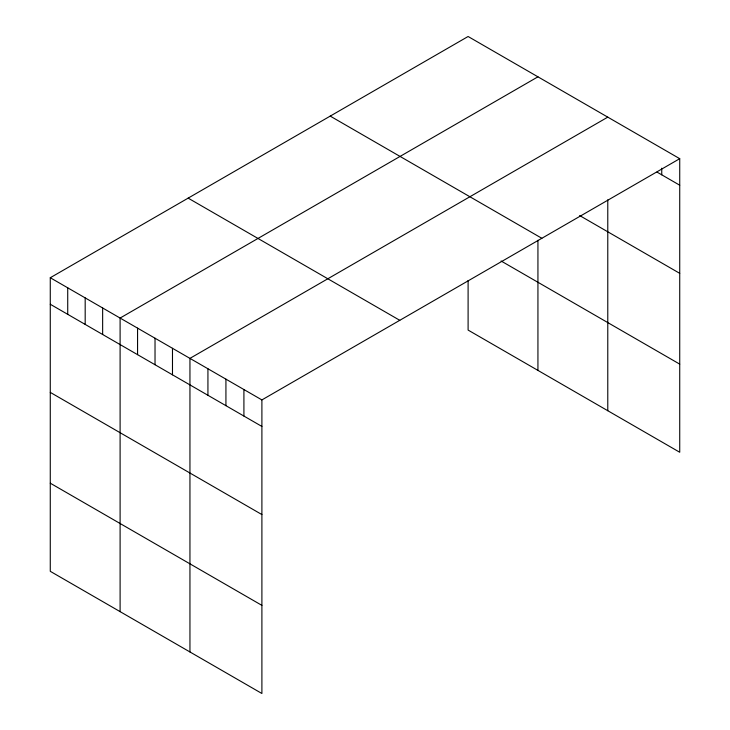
<?xml version="1.0" encoding="UTF-8"?>
<svg xmlns="http://www.w3.org/2000/svg" width="730" height="730" viewBox="0 0 730 730"><rect width="100%" height="100%" fill="white"/><g stroke="black" fill="none" stroke-linecap="round" stroke-linejoin="round"><path stroke-width="1.09" d="M679.73 158.684L261.897 399.921L261.897 693.5L50.27 571.316L50.27 277.738L468.103 36.5L679.73 158.684L679.73 452.262L468.103 330.079L468.103 280.502M537.937 76.823L120.103 318.052L120.103 611.64M607.78 117.147L189.946 358.375L189.946 651.954M657.009 172.088L679.73 185.21M579.647 215.551L679.73 273.339M330.215 116.106L541.852 238.29M501.081 260.993L679.73 364.133M188.148 198.131L399.784 320.315M50.27 277.738L261.897 399.921M50.27 304.255L261.897 426.439M50.27 392.384L261.897 514.568M50.27 483.187L261.897 605.371M661.745 168.192L661.745 174.817M607.78 199.847L607.78 410.725M537.937 240.279L537.937 370.402M243.911 389.537L243.911 416.054M225.926 379.153L225.926 405.67M207.931 368.76L207.931 395.286M172.481 348.301L172.481 374.818M155.025 338.218L155.025 364.735M137.569 328.135L137.569 354.652M102.647 307.978L102.647 334.495M85.182 297.895L85.182 324.412M67.726 287.812L67.726 314.338"/></g></svg>
